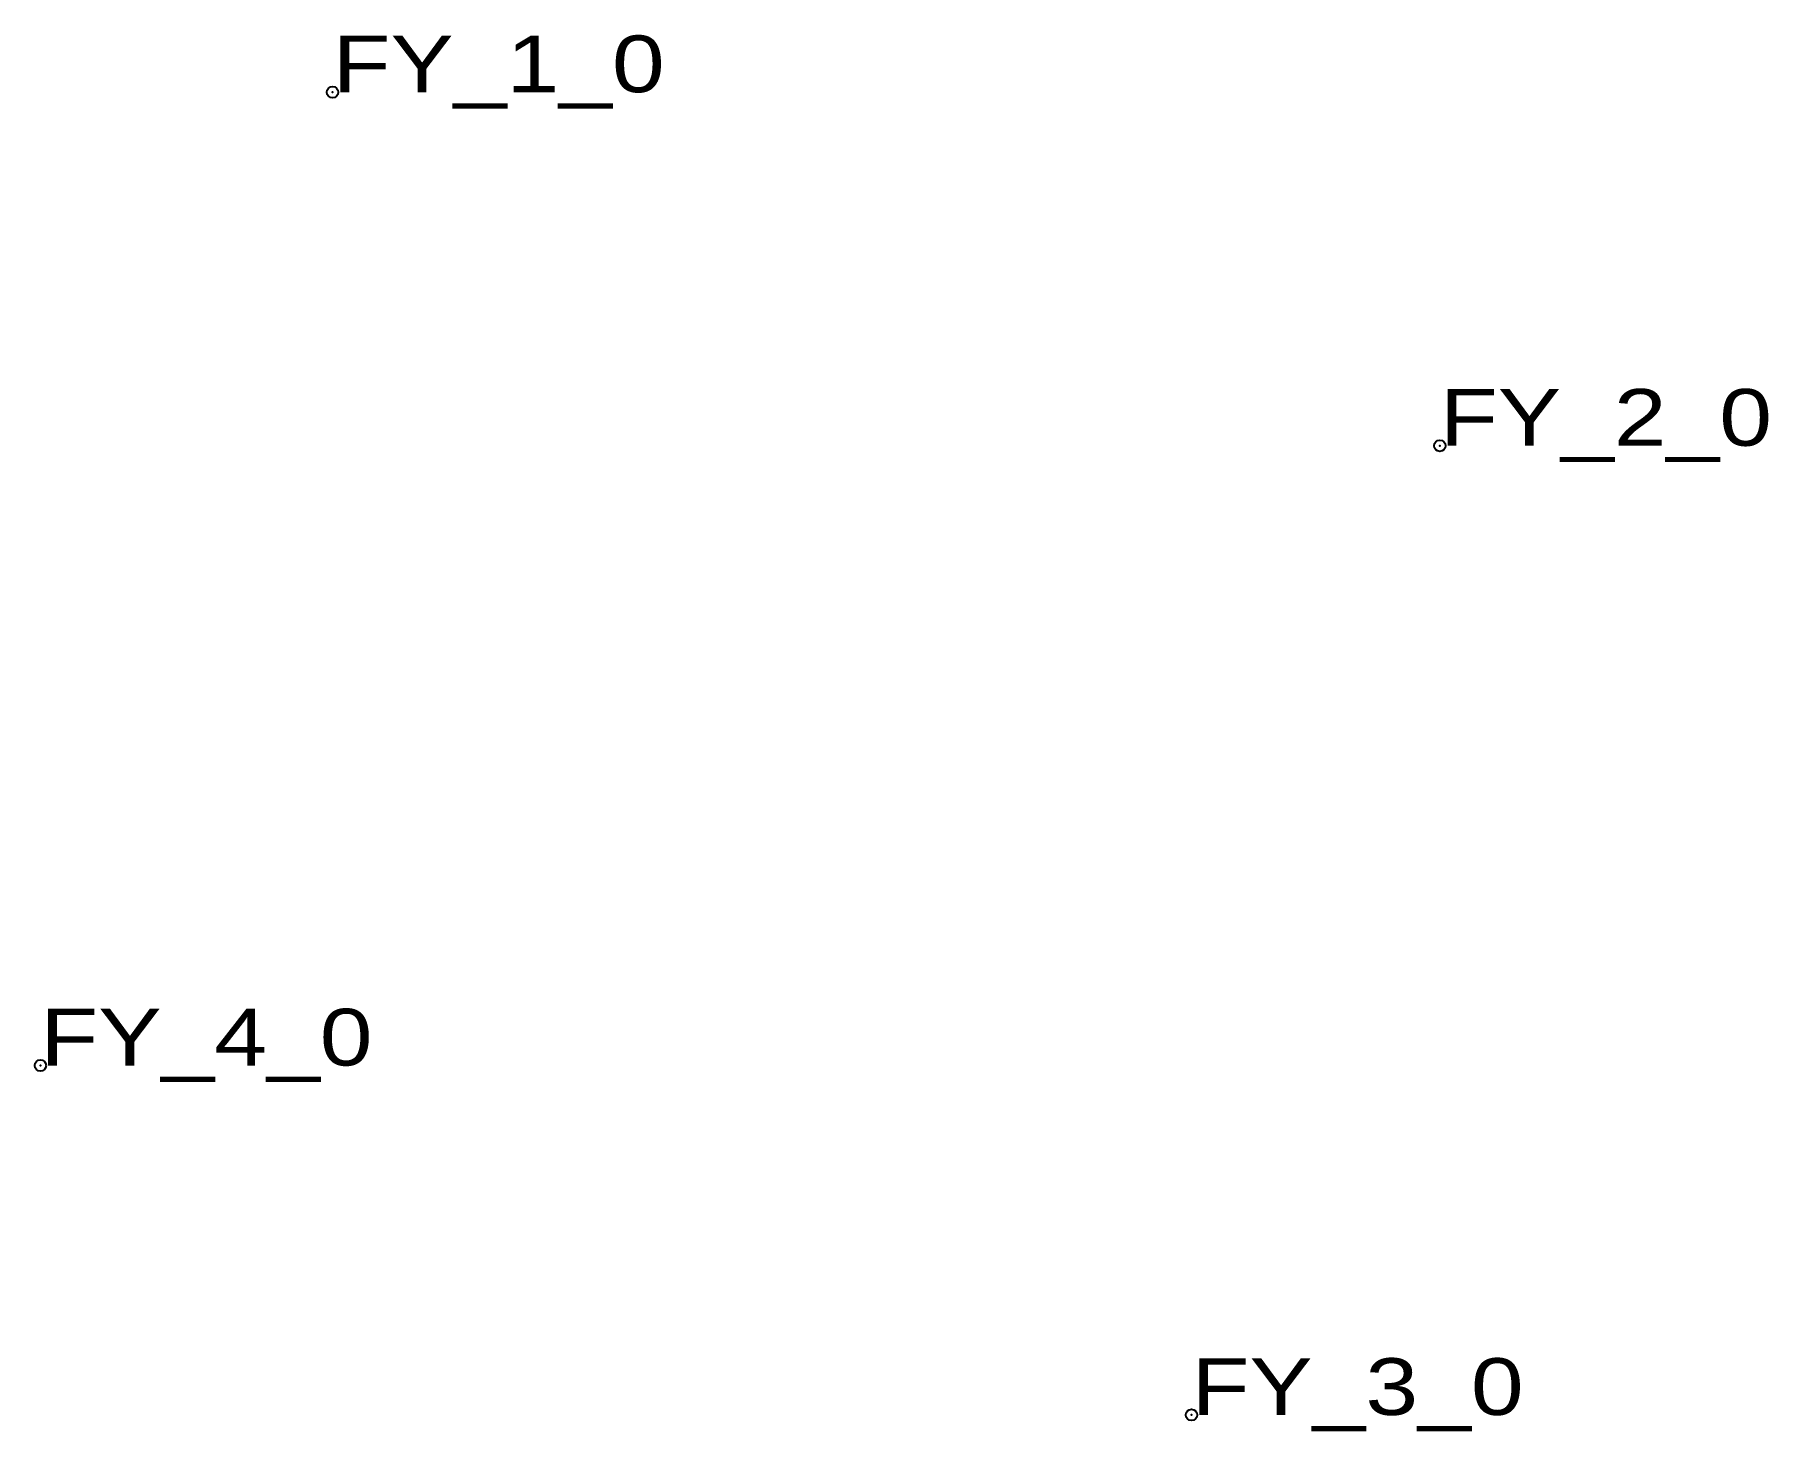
# Model space of a CAD drawing. Header units: metres. Extents: x 536565 to 548162, y 1837290 to 1838318.
# Drawn here: x 536565 to 536620, y 1837289.9 to 1837334.2 of the extents above.
import ezdxf

# ---------------------------------------------------------------- set-up
doc = ezdxf.new("R2010")
doc.units = ezdxf.units.M
doc.header["$LTSCALE"] = 0.72
doc.header["$PDMODE"] = 32
doc.header["$PDSIZE"] = 0.36
doc.layers.add('12', color=7, linetype='Continuous')
doc.layers.add('7', color=7, linetype='Continuous')

msp = doc.modelspace()

# ---------------------------------------------------------------- linework, layer by layer
at = {"layer": '7'}
for p in [(536574.43, 1837332.41), (536609.56, 1837321.19), (536565.16, 1837301.52), (536601.68, 1837290.43)]:
    msp.add_point(p, dxfattribs=at)

# ---------------------------------------------------------------- texts
at = {"layer": '12', "width": 1.25}
for s, p in [('FY_1_0', (536574.43, 1837332.41)), ('FY_2_0', (536609.56, 1837321.19)), ('FY_4_0', (536565.16, 1837301.52)), ('FY_3_0', (536601.68, 1837290.43))]:
    msp.add_text(s, height=1.8, dxfattribs=at).set_placement(p)

doc.saveas('drawing.dxf')
